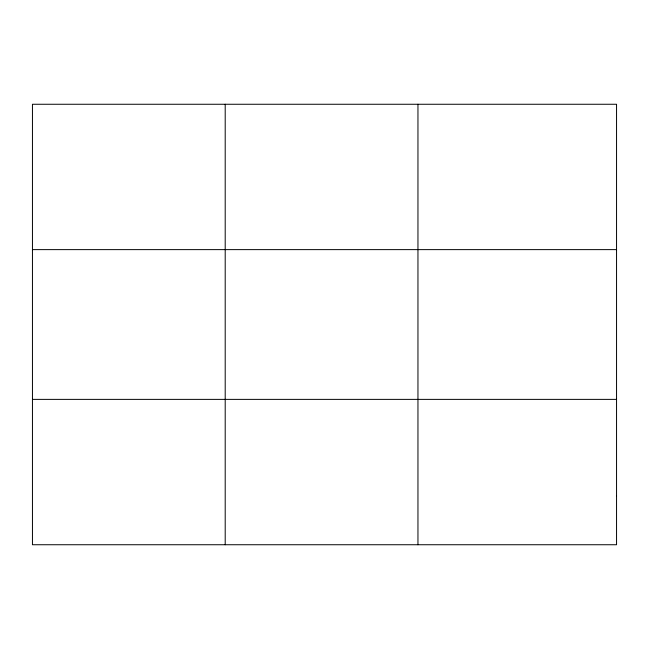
<?xml version="1.0" encoding="UTF-8"?>
<svg xmlns="http://www.w3.org/2000/svg" width="649" height="649" viewBox="0 0 649 649"><rect width="100%" height="100%" fill="white"/><g stroke="black" fill="none" stroke-linecap="round" stroke-linejoin="round"><path stroke-width="0.97" d="M225.203 104.262L225.203 544.738M417.956 104.262L417.956 544.738M32.45 249.622L616.55 249.622M32.45 399.378L616.55 399.378M616.55 496.282L616.55 544.738L32.45 544.738L32.45 104.262L616.55 104.262L616.55 496.282"/></g></svg>
